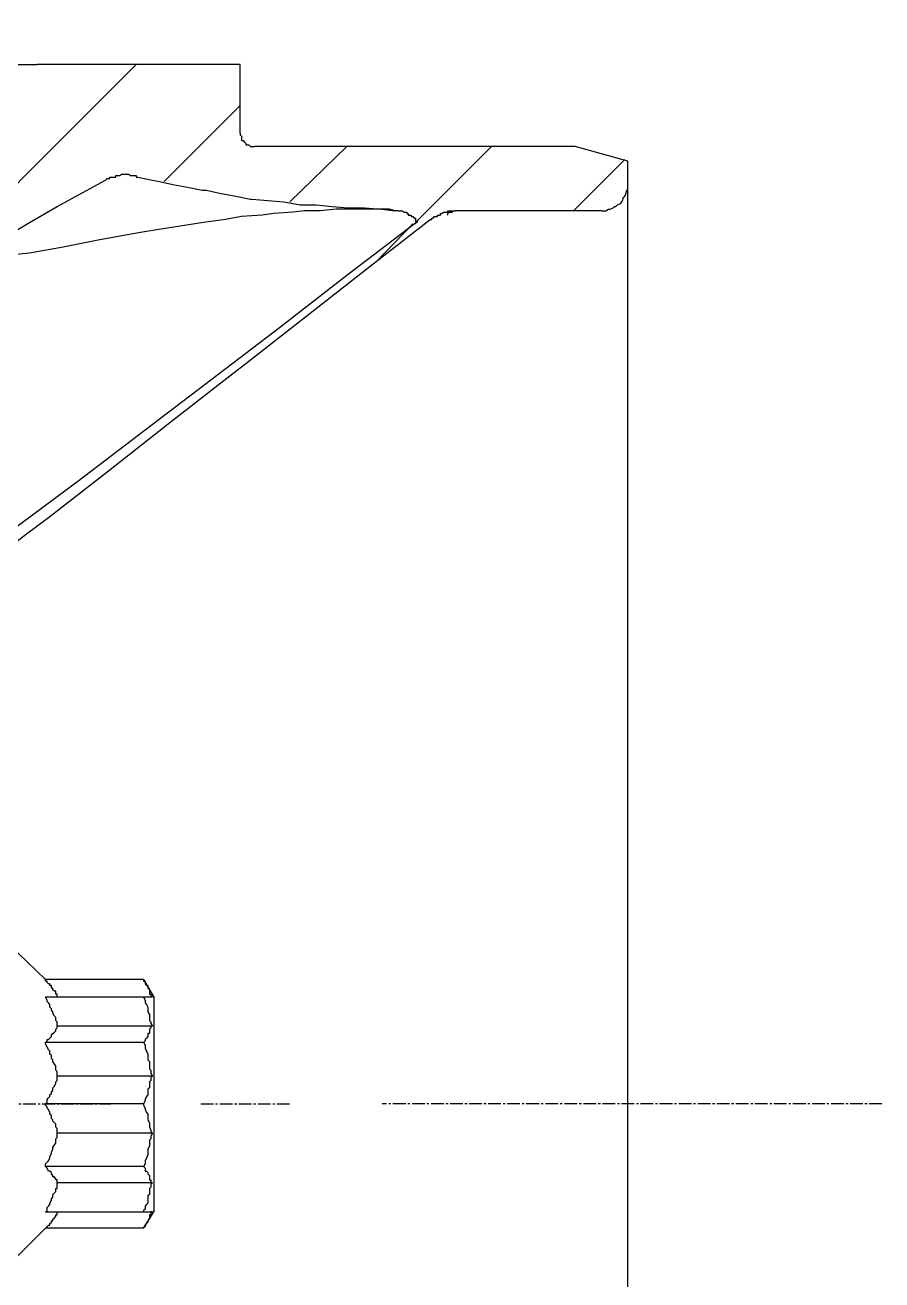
# Model space of a CAD drawing. Header units: millimetres. Extents: x 7384209 to 7384635, y 4275 to 4595.
# Drawn here: x 7384584.3 to 7384634.9, y 4363 to 4437.1 of the extents above; entities that cross this region are included whole.
import ezdxf

# ---------------------------------------------------------------- set-up
doc = ezdxf.new("R2010")
doc.units = ezdxf.units.MM
doc.linetypes.add('CENTER2', pattern=[1.125, 0.75, -0.125, 0.125, -0.125])
for name, color, linetype in [('BOARD', 3, 'CONTINUOUS'), ('CENTER', 1, 'CENTER2'), ('MAIN', 4, 'CONTINUOUS')]:
    doc.layers.add(name, color=color, linetype=linetype)

msp = doc.modelspace()

# ---------------------------------------------------------------- linework, layer by layer
at = {"layer": 'BOARD'}
for points in [[(7384590.912, 4434.785), (7384577.092, 4420.965)], [(7384597.045, 4432.367), (7384592.554, 4427.875)], [(7384603.351, 4429.948), (7384599.982, 4426.666)], [(7384611.902, 4429.948), (7384607.411, 4425.457)], [(7384619.763, 4429.171), (7384616.74, 4426.148)], [(7384607.238, 4425.37), (7384605.078, 4423.124)]]:
    msp.add_lwpolyline(points, dxfattribs=at)
at = {"layer": 'CENTER'}
for points in [[(7384571.86, 4373.37), (7384589.41, 4373.37)], [(7384594.72, 4373.37), (7384600.03, 4373.37)], [(7384634.95, 4373.37), (7384605.43, 4373.37)]]:
    msp.add_lwpolyline(points, dxfattribs=at)
at = {"layer": 'MAIN'}
for points in [[(7384578.042, 4437.118), (7384578.906, 4436.513), (7384579.856, 4435.995), (7384580.806, 4435.563), (7384581.843, 4435.217), (7384582.879, 4434.958), (7384583.916, 4434.785), (7384585.039, 4434.785)], [(7384597.045, 4434.785), (7384585.039, 4434.785)], [(7384597.045, 4430.726), (7384597.045, 4434.785)], [(7384597.045, 4430.726), (7384597.045, 4430.639), (7384597.132, 4430.553), (7384597.132, 4430.553), (7384597.132, 4430.467), (7384597.132, 4430.467), (7384597.132, 4430.294), (7384597.218, 4430.294), (7384597.304, 4430.207), (7384597.304, 4430.207), (7384597.391, 4430.121), (7384597.391, 4430.035), (7384597.477, 4430.035), (7384597.563, 4430.035), (7384597.563, 4430.035), (7384597.65, 4429.948), (7384597.736, 4429.948), (7384597.736, 4429.948), (7384597.909, 4429.948)], [(7384616.826, 4429.948), (7384597.909, 4429.948)], [(7384619.936, 4429.084), (7384616.826, 4429.948)], [(7384619.936, 4317.483), (7384619.936, 4429.084)], [(7384561.371, 4410.859), (7384563.271, 4412.068), (7384565.085, 4413.45), (7384567.158, 4414.746), (7384569.318, 4416.128), (7384569.922, 4416.56), (7384572.168, 4417.942), (7384574.5, 4419.496), (7384577.005, 4420.965), (7384579.165, 4422.261), (7384581.843, 4423.815), (7384584.607, 4425.457), (7384586.248, 4426.407), (7384589.098, 4427.962)], [(7384589.098, 4427.962), (7384589.185, 4428.048), (7384589.185, 4428.048), (7384589.271, 4428.048), (7384589.357, 4428.048), (7384589.357, 4428.134), (7384589.444, 4428.134), (7384589.444, 4428.134), (7384589.53, 4428.134), (7384589.53, 4428.134), (7384589.703, 4428.134), (7384589.703, 4428.134), (7384589.703, 4428.221), (7384589.789, 4428.221), (7384589.876, 4428.221), (7384589.962, 4428.221), (7384589.962, 4428.221), (7384590.049, 4428.307), (7384590.135, 4428.307), (7384590.135, 4428.307), (7384590.221, 4428.307), (7384590.308, 4428.307), (7384590.308, 4428.307), (7384590.394, 4428.307), (7384590.48, 4428.307), (7384590.48, 4428.307), (7384590.567, 4428.221), (7384590.653, 4428.221), (7384590.74, 4428.221), (7384590.826, 4428.221), (7384590.912, 4428.221), (7384590.912, 4428.134), (7384590.999, 4428.134), (7384590.999, 4428.134)], [(7384590.999, 4428.134), (7384591.862, 4427.962), (7384592.294, 4427.875), (7384593.072, 4427.702), (7384593.936, 4427.53), (7384594.799, 4427.357), (7384595.058, 4427.357), (7384595.836, 4427.184), (7384596.786, 4427.011), (7384597.65, 4426.839), (7384597.736, 4426.839), (7384598.686, 4426.752), (7384599.637, 4426.666), (7384600.587, 4426.493), (7384600.587, 4426.493), (7384601.537, 4426.493), (7384602.487, 4426.407), (7384603.437, 4426.32), (7384604.387, 4426.32), (7384605.424, 4426.234), (7384606.201, 4426.148)], [(7384618.381, 4426.148), (7384618.553, 4426.148), (7384618.64, 4426.148), (7384618.813, 4426.234), (7384618.899, 4426.234), (7384619.072, 4426.32), (7384619.158, 4426.407), (7384619.245, 4426.407), (7384619.331, 4426.493), (7384619.504, 4426.58), (7384619.59, 4426.666), (7384619.676, 4426.839), (7384619.676, 4426.925), (7384619.763, 4427.011), (7384619.849, 4427.184), (7384619.849, 4427.271), (7384619.936, 4427.443), (7384619.936, 4427.53), (7384619.936, 4427.702)], [(7384606.201, 4426.148), (7384605.856, 4426.234), (7384604.647, 4426.234), (7384604.301, 4426.234), (7384603.264, 4426.234), (7384602.746, 4426.234), (7384601.796, 4426.148), (7384600.846, 4426.148), (7384600.155, 4426.061), (7384599.032, 4425.975), (7384598.341, 4425.888), (7384597.132, 4425.802), (7384596.181, 4425.629), (7384594.886, 4425.457), (7384593.763, 4425.284), (7384592.122, 4425.025), (7384591.171, 4424.852), (7384588.753, 4424.42), (7384586.593, 4423.988), (7384584.607, 4423.643), (7384582.879, 4423.47), (7384581.324, 4423.211), (7384580.547, 4423.038)], [(7384606.374, 4426.148), (7384606.374, 4426.148), (7384606.288, 4426.148), (7384606.288, 4426.148), (7384606.288, 4426.148), (7384606.288, 4426.148), (7384606.201, 4426.148)], [(7384606.374, 4426.148), (7384606.374, 4426.148), (7384606.46, 4426.148), (7384606.46, 4426.148), (7384606.46, 4426.148), (7384606.46, 4426.148), (7384606.46, 4426.148), (7384606.547, 4426.148), (7384606.547, 4426.148), (7384606.547, 4426.148), (7384606.547, 4426.148)], [(7384606.547, 4426.148), (7384606.633, 4426.148), (7384606.633, 4426.148), (7384606.633, 4426.148), (7384606.72, 4426.061), (7384606.72, 4426.061), (7384606.806, 4426.061), (7384606.806, 4426.061), (7384606.892, 4426.061), (7384606.892, 4426.061), (7384606.892, 4425.975), (7384606.979, 4425.975), (7384606.979, 4425.888), (7384606.979, 4425.888), (7384606.979, 4425.888), (7384607.065, 4425.888), (7384607.152, 4425.888), (7384607.152, 4425.888), (7384607.152, 4425.802), (7384607.238, 4425.802), (7384607.238, 4425.802), (7384607.238, 4425.802), (7384607.238, 4425.802), (7384607.324, 4425.716), (7384607.324, 4425.716), (7384607.411, 4425.716), (7384607.411, 4425.716), (7384607.411, 4425.716), (7384607.411, 4425.629), (7384607.411, 4425.629), (7384607.411, 4425.629), (7384607.411, 4425.629), (7384607.411, 4425.543), (7384607.411, 4425.543), (7384607.411, 4425.543), (7384607.497, 4425.543), (7384607.497, 4425.543), (7384607.497, 4425.543), (7384607.497, 4425.543), (7384607.497, 4425.543), (7384607.497, 4425.543), (7384607.497, 4425.457), (7384607.497, 4425.457), (7384607.411, 4425.457), (7384607.411, 4425.457), (7384607.411, 4425.457), (7384607.411, 4425.457), (7384607.411, 4425.457), (7384607.411, 4425.457), (7384607.411, 4425.457), (7384607.411, 4425.457), (7384607.411, 4425.37), (7384607.411, 4425.37), (7384607.411, 4425.37), (7384607.324, 4425.37)], [(7384608.274, 4425.629), (7384608.361, 4425.629), (7384608.361, 4425.629), (7384608.361, 4425.716), (7384608.361, 4425.716), (7384608.361, 4425.716), (7384608.361, 4425.716), (7384608.447, 4425.716), (7384608.447, 4425.716), (7384608.447, 4425.716), (7384608.447, 4425.716), (7384608.447, 4425.716), (7384608.534, 4425.802), (7384608.534, 4425.802), (7384608.534, 4425.802), (7384608.62, 4425.802), (7384608.62, 4425.802), (7384608.706, 4425.802), (7384608.706, 4425.888), (7384608.706, 4425.888)], [(7384608.706, 4425.888), (7384608.706, 4425.888), (7384608.793, 4425.888), (7384608.793, 4425.888), (7384608.879, 4425.888), (7384608.879, 4425.975), (7384608.879, 4425.975), (7384608.965, 4425.975), (7384609.052, 4426.061), (7384609.052, 4426.061), (7384609.052, 4426.061), (7384609.138, 4426.061), (7384609.138, 4426.061), (7384609.225, 4426.061), (7384609.225, 4426.061), (7384609.311, 4426.061), (7384609.311, 4426.061), (7384609.311, 4426.148), (7384609.397, 4426.148), (7384609.397, 4426.148)], [(7384609.311, 4425.888), (7384609.311, 4425.975), (7384609.397, 4426.061), (7384609.57, 4426.061), (7384609.656, 4426.148)], [(7384609.397, 4426.148), (7384609.397, 4426.148), (7384609.397, 4426.148), (7384609.484, 4426.148), (7384609.484, 4426.148), (7384609.484, 4426.148), (7384609.484, 4426.148), (7384609.57, 4426.148), (7384609.57, 4426.148), (7384609.656, 4426.148), (7384609.656, 4426.148), (7384609.656, 4426.148), (7384609.656, 4426.148), (7384609.743, 4426.148), (7384609.743, 4426.148)], [(7384618.381, 4426.148), (7384609.743, 4426.148)], [(7384572.6, 4397.815), (7384573.809, 4398.679), (7384577.351, 4401.443), (7384580.892, 4404.294), (7384584.434, 4407.058), (7384585.73, 4408.008), (7384589.271, 4410.772), (7384592.899, 4413.623), (7384596.441, 4416.387), (7384597.563, 4417.251), (7384601.191, 4420.101), (7384604.733, 4422.865), (7384608.274, 4425.629)], [(7384583.397, 4407.144), (7384587.457, 4410.168), (7384591.431, 4413.191), (7384595.404, 4416.214), (7384599.377, 4419.237), (7384603.351, 4422.347), (7384607.324, 4425.37)], [(7384585.557, 4380.712), (7384583.397, 4382.786)], [(7384591.344, 4380.712), (7384585.557, 4380.712)], [(7384586.248, 4379.676), (7384586.248, 4379.762), (7384586.248, 4379.762), (7384586.248, 4379.849), (7384586.161, 4379.849), (7384586.161, 4379.849), (7384586.161, 4379.935), (7384586.161, 4380.021), (7384586.075, 4380.021), (7384585.989, 4380.108), (7384585.989, 4380.108), (7384585.989, 4380.194), (7384585.902, 4380.194), (7384585.902, 4380.281), (7384585.902, 4380.367), (7384585.816, 4380.367), (7384585.816, 4380.453), (7384585.73, 4380.453), (7384585.643, 4380.54), (7384585.643, 4380.626), (7384585.557, 4380.626), (7384585.557, 4380.712)], [(7384591.344, 4380.712), (7384591.949, 4379.676)], [(7384591.344, 4380.712), (7384591.344, 4380.626), (7384591.431, 4380.626), (7384591.431, 4380.453), (7384591.431, 4380.453), (7384591.517, 4380.367), (7384591.603, 4380.367), (7384591.603, 4380.281), (7384591.603, 4380.194), (7384591.603, 4380.194), (7384591.69, 4380.108), (7384591.69, 4380.021), (7384591.69, 4380.021), (7384591.69, 4379.935), (7384591.69, 4379.849), (7384591.776, 4379.849), (7384591.776, 4379.762), (7384591.776, 4379.762), (7384591.862, 4379.676)], [(7384591.862, 4379.676), (7384585.557, 4379.676)], [(7384586.248, 4377.948), (7384586.248, 4378.121), (7384586.248, 4378.121), (7384586.248, 4378.207), (7384586.161, 4378.294), (7384586.161, 4378.38), (7384586.161, 4378.467), (7384586.075, 4378.553), (7384585.989, 4378.726), (7384585.989, 4378.812), (7384585.989, 4378.812), (7384585.902, 4378.898), (7384585.902, 4378.985), (7384585.816, 4379.071), (7384585.816, 4379.158), (7384585.816, 4379.244), (7384585.73, 4379.33), (7384585.643, 4379.417), (7384585.643, 4379.503), (7384585.557, 4379.676), (7384585.557, 4379.676)], [(7384591.344, 4379.676), (7384591.344, 4379.676), (7384591.431, 4379.503), (7384591.431, 4379.33), (7384591.517, 4379.244), (7384591.603, 4379.071), (7384591.603, 4379.071), (7384591.603, 4378.898), (7384591.603, 4378.812), (7384591.69, 4378.639), (7384591.69, 4378.553), (7384591.69, 4378.467), (7384591.69, 4378.294), (7384591.776, 4378.207), (7384591.776, 4378.121), (7384591.862, 4377.948)], [(7384591.949, 4379.676), (7384591.949, 4366.978)], [(7384585.557, 4376.998), (7384585.557, 4376.998), (7384585.643, 4377.085), (7384585.643, 4377.171), (7384585.73, 4377.171), (7384585.816, 4377.257), (7384585.816, 4377.257), (7384585.902, 4377.344), (7384585.902, 4377.344), (7384585.902, 4377.43), (7384585.989, 4377.516), (7384585.989, 4377.516), (7384585.989, 4377.516), (7384586.075, 4377.603), (7384586.075, 4377.603), (7384586.161, 4377.689), (7384586.161, 4377.776), (7384586.161, 4377.776), (7384586.161, 4377.776), (7384586.248, 4377.862), (7384586.248, 4377.862), (7384586.248, 4377.948), (7384586.248, 4377.948)], [(7384591.862, 4377.948), (7384586.248, 4377.948)], [(7384591.862, 4377.948), (7384591.776, 4377.948), (7384591.776, 4377.862), (7384591.776, 4377.862), (7384591.69, 4377.776), (7384591.69, 4377.776), (7384591.69, 4377.603), (7384591.69, 4377.603), (7384591.69, 4377.603), (7384591.69, 4377.516), (7384591.603, 4377.516), (7384591.603, 4377.43), (7384591.603, 4377.344), (7384591.603, 4377.344), (7384591.517, 4377.257), (7384591.431, 4377.171), (7384591.431, 4377.171), (7384591.431, 4377.085), (7384591.344, 4376.998), (7384591.344, 4376.998)], [(7384591.344, 4376.998), (7384585.557, 4376.998)], [(7384586.248, 4375.011), (7384586.248, 4375.098), (7384586.248, 4375.271), (7384586.161, 4375.357), (7384586.161, 4375.53), (7384586.161, 4375.53), (7384586.161, 4375.616), (7384586.075, 4375.702), (7384585.989, 4375.875), (7384585.989, 4375.962), (7384585.989, 4375.962), (7384585.902, 4376.048), (7384585.902, 4376.221), (7384585.816, 4376.307), (7384585.816, 4376.48), (7384585.816, 4376.48), (7384585.73, 4376.566), (7384585.643, 4376.739), (7384585.557, 4376.912), (7384585.557, 4376.998)], [(7384591.344, 4376.998), (7384591.344, 4376.998), (7384591.431, 4376.825), (7384591.431, 4376.653), (7384591.517, 4376.48), (7384591.603, 4376.307), (7384591.603, 4376.307), (7384591.603, 4376.134), (7384591.603, 4375.962), (7384591.69, 4375.875), (7384591.69, 4375.702), (7384591.69, 4375.616), (7384591.69, 4375.443), (7384591.776, 4375.357), (7384591.776, 4375.184), (7384591.862, 4375.011)], [(7384585.557, 4373.37), (7384585.557, 4373.37), (7384585.643, 4373.457), (7384585.643, 4373.629), (7384585.73, 4373.716), (7384585.816, 4373.802), (7384585.816, 4373.802), (7384585.816, 4373.889), (7384585.902, 4373.975), (7384585.902, 4374.061), (7384585.989, 4374.148), (7384585.989, 4374.234), (7384585.989, 4374.32), (7384586.075, 4374.407), (7384586.161, 4374.58), (7384586.161, 4374.666), (7384586.161, 4374.666), (7384586.248, 4374.752), (7384586.248, 4374.839), (7384586.248, 4374.925), (7384586.248, 4375.011)], [(7384591.862, 4375.011), (7384586.248, 4375.011)], [(7384591.862, 4375.011), (7384591.776, 4374.925), (7384591.776, 4374.752), (7384591.69, 4374.666), (7384591.69, 4374.58), (7384591.69, 4374.493), (7384591.69, 4374.32), (7384591.603, 4374.234), (7384591.603, 4374.061), (7384591.603, 4373.975), (7384591.603, 4373.889), (7384591.517, 4373.802), (7384591.431, 4373.629), (7384591.431, 4373.543), (7384591.344, 4373.37), (7384591.344, 4373.37)], [(7384591.344, 4373.37), (7384585.557, 4373.37)], [(7384586.248, 4371.643), (7384586.248, 4371.729), (7384586.248, 4371.815), (7384586.248, 4371.902), (7384586.161, 4371.988), (7384586.161, 4372.075), (7384586.161, 4372.161), (7384586.075, 4372.247), (7384585.989, 4372.334), (7384585.989, 4372.42), (7384585.989, 4372.42), (7384585.902, 4372.506), (7384585.902, 4372.679), (7384585.816, 4372.766), (7384585.816, 4372.852), (7384585.816, 4372.852), (7384585.73, 4373.025), (7384585.643, 4373.111), (7384585.643, 4373.197), (7384585.557, 4373.284), (7384585.557, 4373.37)], [(7384591.344, 4373.37), (7384591.344, 4373.284), (7384591.431, 4373.111), (7384591.431, 4373.025), (7384591.517, 4372.852), (7384591.603, 4372.766), (7384591.603, 4372.679), (7384591.603, 4372.506), (7384591.603, 4372.42), (7384591.69, 4372.247), (7384591.69, 4372.161), (7384591.69, 4372.075), (7384591.69, 4371.988), (7384591.776, 4371.815), (7384591.776, 4371.729), (7384591.862, 4371.643)], [(7384607.843, 4373.37), (7384607.843, 4373.37)], [(7384585.557, 4369.656), (7384585.557, 4369.829), (7384585.643, 4369.915), (7384585.73, 4370.001), (7384585.816, 4370.174), (7384585.816, 4370.174), (7384585.816, 4370.261), (7384585.902, 4370.433), (7384585.902, 4370.52), (7384585.989, 4370.693), (7384585.989, 4370.693), (7384585.989, 4370.779), (7384586.075, 4370.952), (7384586.161, 4371.038), (7384586.161, 4371.124), (7384586.161, 4371.211), (7384586.161, 4371.297), (7384586.248, 4371.384), (7384586.248, 4371.556), (7384586.248, 4371.643)], [(7384591.862, 4371.643), (7384586.248, 4371.643)], [(7384591.862, 4371.643), (7384591.776, 4371.47), (7384591.776, 4371.297), (7384591.69, 4371.211), (7384591.69, 4371.038), (7384591.69, 4370.952), (7384591.69, 4370.865), (7384591.603, 4370.693), (7384591.603, 4370.52), (7384591.603, 4370.347), (7384591.603, 4370.347), (7384591.517, 4370.174), (7384591.431, 4370.001), (7384591.431, 4369.829), (7384591.344, 4369.656), (7384591.344, 4369.656)], [(7384591.344, 4369.656), (7384585.557, 4369.656)], [(7384586.248, 4368.706), (7384586.248, 4368.706), (7384586.248, 4368.792), (7384586.248, 4368.879), (7384586.161, 4368.879), (7384586.161, 4368.879), (7384586.161, 4368.965), (7384586.161, 4368.965), (7384586.075, 4368.965), (7384586.075, 4369.051), (7384585.989, 4369.051), (7384585.989, 4369.138), (7384585.989, 4369.138), (7384585.902, 4369.224), (7384585.902, 4369.224), (7384585.902, 4369.31), (7384585.816, 4369.397), (7384585.816, 4369.397), (7384585.73, 4369.397), (7384585.643, 4369.57), (7384585.643, 4369.57), (7384585.557, 4369.656), (7384585.557, 4369.656)], [(7384591.344, 4369.656), (7384591.344, 4369.656), (7384591.431, 4369.57), (7384591.431, 4369.483), (7384591.431, 4369.397), (7384591.517, 4369.397), (7384591.603, 4369.31), (7384591.603, 4369.31), (7384591.603, 4369.224), (7384591.603, 4369.224), (7384591.69, 4369.138), (7384591.69, 4369.051), (7384591.69, 4368.965), (7384591.69, 4368.965), (7384591.69, 4368.965), (7384591.69, 4368.879), (7384591.776, 4368.879), (7384591.776, 4368.792), (7384591.776, 4368.706), (7384591.862, 4368.706)], [(7384585.557, 4366.978), (7384585.557, 4366.978), (7384585.643, 4367.065), (7384585.643, 4367.237), (7384585.73, 4367.324), (7384585.816, 4367.41), (7384585.816, 4367.41), (7384585.816, 4367.496), (7384585.902, 4367.669), (7384585.902, 4367.756), (7384585.989, 4367.842), (7384585.989, 4367.928), (7384585.989, 4368.015), (7384586.075, 4368.101), (7384586.161, 4368.188), (7384586.161, 4368.274), (7384586.161, 4368.36), (7384586.248, 4368.36), (7384586.248, 4368.447), (7384586.248, 4368.619), (7384586.248, 4368.706)], [(7384591.862, 4368.706), (7384586.248, 4368.706)], [(7384591.862, 4368.706), (7384591.776, 4368.619), (7384591.776, 4368.447), (7384591.69, 4368.36), (7384591.69, 4368.274), (7384591.69, 4368.101), (7384591.69, 4368.015), (7384591.603, 4367.928), (7384591.603, 4367.756), (7384591.603, 4367.669), (7384591.603, 4367.496), (7384591.517, 4367.41), (7384591.431, 4367.324), (7384591.431, 4367.151), (7384591.344, 4367.065), (7384591.344, 4366.978)], [(7384585.557, 4366.978), (7384591.862, 4366.978)], [(7384585.557, 4366.028), (7384585.557, 4366.028), (7384585.643, 4366.114), (7384585.643, 4366.114), (7384585.73, 4366.201), (7384585.816, 4366.201), (7384585.816, 4366.287), (7384585.902, 4366.374), (7384585.902, 4366.374), (7384585.902, 4366.46), (7384585.989, 4366.46), (7384585.989, 4366.546), (7384585.989, 4366.546), (7384586.075, 4366.633), (7384586.161, 4366.719), (7384586.161, 4366.719), (7384586.161, 4366.719), (7384586.161, 4366.805), (7384586.248, 4366.805), (7384586.248, 4366.892), (7384586.248, 4366.978), (7384586.248, 4366.978)], [(7384591.344, 4366.028), (7384591.949, 4366.978)], [(7384591.862, 4366.978), (7384591.776, 4366.978), (7384591.776, 4366.892), (7384591.776, 4366.805), (7384591.69, 4366.805), (7384591.69, 4366.719), (7384591.69, 4366.633), (7384591.69, 4366.633), (7384591.69, 4366.546), (7384591.69, 4366.546), (7384591.603, 4366.46), (7384591.603, 4366.46), (7384591.603, 4366.374), (7384591.603, 4366.374), (7384591.517, 4366.287), (7384591.431, 4366.201), (7384591.431, 4366.114), (7384591.431, 4366.114), (7384591.344, 4366.028), (7384591.344, 4366.028)], [(7384585.557, 4366.028), (7384583.397, 4363.869)], [(7384591.344, 4366.028), (7384585.557, 4366.028)]]:
    msp.add_lwpolyline(points, dxfattribs=at)

doc.saveas('drawing.dxf')
